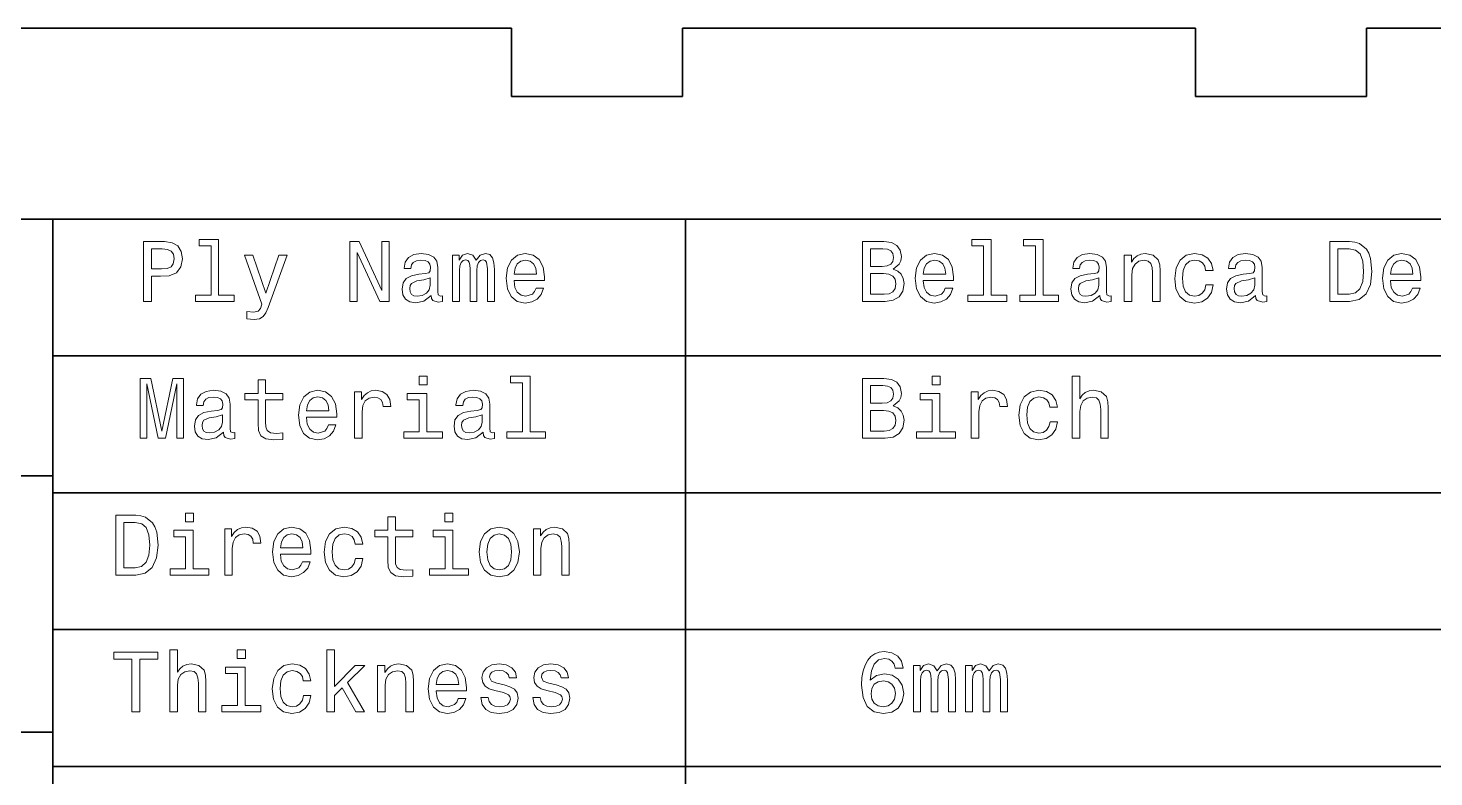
# Model space of a CAD drawing. Extents: x 0 to 1400, y 0 to 600.
# Drawn here: x 1233.6 to 1315.8, y 47.4 to 91.2 of the extents above; entities that cross this region are included whole.
import ezdxf

# ---------------------------------------------------------------- set-up
doc = ezdxf.new("R2010")
doc.units = 0

msp = doc.modelspace()

# ---------------------------------------------------------------- linework, layer by layer
at = {"color": 7, "lineweight": 35}
for p, q in [((1231.822754, 91.171394), (1261.822754, 91.171394)), ((1261.822754, 91.171394), (1261.822754, 87.171394)), ((1271.822754, 87.171394), (1271.822754, 91.171394)), ((1271.822754, 91.171394), (1301.822754, 91.171394)), ((1301.822754, 91.171394), (1301.822754, 87.171394)), ((1311.822754, 87.171394), (1311.822754, 91.171394)), ((1311.822754, 91.171394), (1329.822754, 91.171394)), ((1261.822754, 87.171394), (1271.822754, 87.171394)), ((1301.822754, 87.171394), (1311.822754, 87.171394)), ((1190, 80), (1380, 80)), ((1235, 24), (1235, 80)), ((1272, 24), (1272, 80)), ((1235, 72), (1355, 72)), ((1190, 65), (1235, 65)), ((1235, 64), (1355, 64)), ((1235, 56), (1355, 56)), ((1190, 50), (1235, 50)), ((1235, 48), (1355, 48))]:
    msp.add_line(p, q, dxfattribs=at)
at = {"color": 7, "lineweight": 13}
for points in [[(1240.309814, 75.190201), (1240.773804, 75.190201), (1240.773804, 76.66787), (1241.288208, 76.66787), (1241.807739, 76.693085), (1242.221191, 76.869598), (1242.488525, 77.212532), (1242.579346, 77.681557), (1242.508667, 78.115273), (1242.307007, 78.432999), (1241.974121, 78.624641), (1241.520264, 78.690201), (1240.309814, 78.690201)], [(1241.394165, 78.261528), (1241.696777, 78.23127), (1241.918579, 78.135445), (1242.049805, 77.958931), (1242.095093, 77.681557), (1242.044678, 77.389046), (1241.908569, 77.212532), (1241.676514, 77.121758), (1241.358887, 77.096542), (1240.773804, 77.096542), (1240.773804, 78.261528)], [(1244.248657, 78.438042), (1244.248657, 75.5634), (1243.335815, 75.5634), (1243.335815, 75.190201), (1245.60022, 75.190201), (1245.60022, 75.5634), (1244.692383, 75.5634), (1244.692383, 78.811241), (1243.552612, 78.811241), (1243.552612, 78.438042)], [(1252.368164, 75.190201), (1252.786743, 75.190201), (1252.786743, 78.059799), (1254.128296, 75.190201), (1254.667969, 75.190201), (1254.667969, 78.690201), (1254.244263, 78.690201), (1254.244263, 75.820602), (1252.917969, 78.690201), (1252.368164, 78.690201)], [(1284.148438, 77.081413), (1284.501465, 77.373917), (1284.592163, 77.570602), (1284.622437, 77.812683), (1284.556885, 78.190918), (1284.360229, 78.463257), (1284.04248, 78.629684), (1283.598755, 78.690201), (1282.353027, 78.690201), (1282.353027, 75.190201), (1283.669312, 75.190201), (1284.138306, 75.260803), (1284.486328, 75.467575), (1284.703125, 75.795387), (1284.778809, 76.239189), (1284.733398, 76.536743), (1284.612427, 76.783859), (1284.415649, 76.965416)], [(1283.50293, 77.237755), (1282.817017, 77.237755), (1282.817017, 78.271614), (1283.543213, 78.271614), (1283.815552, 78.241356), (1284.007202, 78.150574), (1284.123169, 77.994232), (1284.163574, 77.762245), (1284.118164, 77.530258), (1283.99707, 77.368874), (1283.790405, 77.268013)], [(1289.428711, 78.438042), (1289.428711, 75.5634), (1288.515869, 75.5634), (1288.515869, 75.190201), (1290.780273, 75.190201), (1290.780273, 75.5634), (1289.872437, 75.5634), (1289.872437, 78.811241), (1288.732666, 78.811241), (1288.732666, 78.438042)], [(1292.464722, 78.438042), (1292.464722, 75.5634), (1291.55188, 75.5634), (1291.55188, 75.190201), (1293.816284, 75.190201), (1293.816284, 75.5634), (1292.908447, 75.5634), (1292.908447, 78.811241), (1291.768677, 78.811241), (1291.768677, 78.438042)], [(1310.837158, 78.690201), (1309.672241, 78.690201), (1309.672241, 75.190201), (1310.837158, 75.190201), (1311.386841, 75.301155), (1311.79541, 75.639046), (1312.047607, 76.188759), (1312.138306, 76.940201), (1312.057617, 77.706772), (1311.956787, 78.009369), (1311.815552, 78.251442), (1311.407104, 78.579247), (1311.139771, 78.659943)], [(1310.80188, 78.271614), (1311.185181, 78.195961), (1311.447388, 77.963974), (1311.60376, 77.55043), (1311.654175, 76.940201), (1311.598755, 76.350143), (1311.442383, 75.9366), (1311.175049, 75.689484), (1310.80188, 75.608788), (1310.141235, 75.608788), (1310.141235, 78.271614)], [(1248.222656, 77.898415), (1247.446045, 75.669304), (1246.684448, 77.898415), (1246.200317, 77.898415), (1247.229126, 75.038902), (1247.138428, 74.786743), (1246.997192, 74.615273), (1246.760132, 74.559799), (1246.351685, 74.610229), (1246.351685, 74.181557), (1246.780273, 74.141212), (1247.087891, 74.181557), (1247.30481, 74.307632), (1247.461182, 74.524498), (1247.59729, 74.842216), (1248.696777, 77.898415)], [(1257.118896, 75.543228), (1257.118896, 75.528099), (1257.144165, 75.356628), (1257.219849, 75.235588), (1257.537476, 75.139771), (1257.784668, 75.180115), (1257.784668, 75.523056), (1257.678711, 75.507927), (1257.537476, 75.573486), (1257.512329, 75.775215), (1257.512329, 77.177231), (1257.451782, 77.535301), (1257.275269, 77.78746), (1256.967651, 77.938759), (1256.533936, 77.994232), (1256.110229, 77.933716), (1255.797607, 77.762245), (1255.600952, 77.494957), (1255.5354, 77.14193), (1255.5354, 77.111671), (1255.933716, 77.111671), (1255.969116, 77.323486), (1256.080078, 77.474785), (1256.261597, 77.565559), (1256.518799, 77.600861), (1256.765869, 77.575645), (1256.942383, 77.5), (1257.04834, 77.368874), (1257.083618, 77.187317), (1257.063477, 76.975502), (1256.982788, 76.869598), (1256.781006, 76.81916), (1256.402832, 76.778816), (1255.969116, 76.688042), (1255.661377, 76.526657), (1255.479858, 76.274498), (1255.424438, 75.901299), (1255.474854, 75.568443), (1255.631226, 75.321327), (1255.883301, 75.164986), (1256.231323, 75.109512), (1256.700317, 75.215416)], [(1258.369629, 75.190201), (1258.778198, 75.190201), (1258.778198, 77.000717), (1258.803345, 77.273056), (1258.879028, 77.469742), (1258.994995, 77.585732), (1259.146362, 77.631126), (1259.267334, 77.590775), (1259.348022, 77.489914), (1259.388428, 77.318443), (1259.403564, 77.091499), (1259.403564, 75.190201), (1259.786743, 75.190201), (1259.786743, 77.000717), (1259.812012, 77.268013), (1259.887695, 77.464699), (1260.008667, 77.585732), (1260.160034, 77.631126), (1260.281006, 77.590775), (1260.361694, 77.489914), (1260.412109, 77.091499), (1260.412109, 75.190201), (1260.820679, 75.190201), (1260.820679, 77.061241), (1260.79541, 77.44957), (1260.714722, 77.747116), (1260.553345, 77.928673), (1260.291138, 77.994232), (1259.983521, 77.893372), (1259.74646, 77.600861), (1259.559814, 77.888329), (1259.247192, 77.994232), (1258.959717, 77.893372), (1258.763062, 77.610947), (1258.763062, 77.898415), (1258.369629, 77.898415)], [(1261.970459, 76.415703), (1263.745728, 76.415703), (1263.750732, 76.622475), (1263.670044, 77.202446), (1263.44812, 77.636169), (1263.095093, 77.898415), (1262.626099, 77.994232), (1262.167236, 77.893372), (1261.814209, 77.610947), (1261.58728, 77.152016), (1261.506592, 76.546829), (1261.582153, 75.926514), (1261.809082, 75.472618), (1262.157104, 75.190201), (1262.610962, 75.094383), (1263.004395, 75.159943), (1263.327148, 75.331413), (1263.564209, 75.603745), (1263.700317, 75.966858), (1263.261597, 75.966858), (1263.170776, 75.765129), (1263.039673, 75.613831), (1262.666504, 75.492798), (1262.379028, 75.548271), (1262.162109, 75.724785), (1262.020996, 76.012245), (1261.970459, 76.400574)], [(1261.970459, 76.788902), (1262.026001, 77.136887), (1262.162109, 77.394089), (1262.368896, 77.55043), (1262.641235, 77.605904), (1262.908569, 77.55043), (1263.115356, 77.394089), (1263.241455, 77.136887), (1263.286743, 76.788902)], [(1285.898438, 76.415703), (1287.673584, 76.415703), (1287.678711, 76.622475), (1287.598022, 77.202446), (1287.376099, 77.636169), (1287.023071, 77.898415), (1286.554077, 77.994232), (1286.095093, 77.893372), (1285.742065, 77.610947), (1285.515137, 77.152016), (1285.434448, 76.546829), (1285.510132, 75.926514), (1285.737061, 75.472618), (1286.084961, 75.190201), (1286.53894, 75.094383), (1286.932251, 75.159943), (1287.255005, 75.331413), (1287.492065, 75.603745), (1287.628296, 75.966858), (1287.189453, 75.966858), (1287.098755, 75.765129), (1286.967529, 75.613831), (1286.59436, 75.492798), (1286.306885, 75.548271), (1286.090088, 75.724785), (1285.948853, 76.012245), (1285.898438, 76.400574)], [(1285.898438, 76.788902), (1285.953857, 77.136887), (1286.090088, 77.394089), (1286.296875, 77.55043), (1286.569214, 77.605904), (1286.836426, 77.55043), (1287.043213, 77.394089), (1287.169312, 77.136887), (1287.214722, 76.788902)], [(1296.226929, 75.543228), (1296.226929, 75.528099), (1296.252197, 75.356628), (1296.327759, 75.235588), (1296.645508, 75.139771), (1296.8927, 75.180115), (1296.8927, 75.523056), (1296.786743, 75.507927), (1296.645508, 75.573486), (1296.620361, 75.775215), (1296.620361, 77.177231), (1296.559814, 77.535301), (1296.383301, 77.78746), (1296.075684, 77.938759), (1295.641968, 77.994232), (1295.218262, 77.933716), (1294.90564, 77.762245), (1294.708984, 77.494957), (1294.643433, 77.14193), (1294.643433, 77.111671), (1295.041748, 77.111671), (1295.077148, 77.323486), (1295.187988, 77.474785), (1295.369629, 77.565559), (1295.626831, 77.600861), (1295.873901, 77.575645), (1296.050415, 77.5), (1296.156372, 77.368874), (1296.19165, 77.187317), (1296.171509, 76.975502), (1296.09082, 76.869598), (1295.889038, 76.81916), (1295.510864, 76.778816), (1295.077148, 76.688042), (1294.769409, 76.526657), (1294.587891, 76.274498), (1294.532471, 75.901299), (1294.582886, 75.568443), (1294.739136, 75.321327), (1294.991333, 75.164986), (1295.339355, 75.109512), (1295.80835, 75.215416)], [(1297.654175, 75.190201), (1298.098022, 75.190201), (1298.098022, 76.753601), (1298.143311, 77.111671), (1298.289673, 77.373917), (1298.516602, 77.535301), (1298.819214, 77.595818), (1299.061279, 77.545387), (1299.212524, 77.409218), (1299.288208, 77.182274), (1299.313354, 76.879684), (1299.313354, 75.190201), (1299.757202, 75.190201), (1299.757202, 76.970459), (1299.737061, 77.328529), (1299.64624, 77.626083), (1299.348755, 77.898415), (1298.884766, 77.994232), (1298.627563, 77.958931), (1298.410645, 77.863113), (1298.224121, 77.701729), (1298.077759, 77.484871), (1298.077759, 77.898415), (1297.654175, 77.898415)], [(1302.415039, 77.000717), (1302.85376, 77.000717), (1302.762939, 77.404175), (1302.546143, 77.721901), (1302.208252, 77.918587), (1301.769409, 77.994232), (1301.285278, 77.893372), (1300.917114, 77.610947), (1300.685181, 77.152016), (1300.604492, 76.536743), (1300.680176, 75.926514), (1300.907104, 75.472618), (1301.265137, 75.190201), (1301.754272, 75.094383), (1302.187988, 75.170029), (1302.525879, 75.381844), (1302.757935, 75.714699), (1302.858765, 76.158501), (1302.435181, 76.158501), (1302.359497, 75.876083), (1302.218262, 75.664261), (1302.016602, 75.533142), (1301.769409, 75.492798), (1301.461792, 75.558357), (1301.239868, 75.760086), (1301.10376, 76.087898), (1301.05835, 76.551872), (1301.10376, 77.00576), (1301.244995, 77.333572), (1301.471924, 77.535301), (1301.769409, 77.605904), (1302.031738, 77.560516), (1302.228394, 77.444527), (1302.359497, 77.252884)], [(1305.334961, 75.543228), (1305.334961, 75.528099), (1305.360229, 75.356628), (1305.435913, 75.235588), (1305.753662, 75.139771), (1306.000732, 75.180115), (1306.000732, 75.523056), (1305.894775, 75.507927), (1305.753662, 75.573486), (1305.728394, 75.775215), (1305.728394, 77.177231), (1305.667847, 77.535301), (1305.491333, 77.78746), (1305.183716, 77.938759), (1304.75, 77.994232), (1304.326416, 77.933716), (1304.013672, 77.762245), (1303.817017, 77.494957), (1303.751465, 77.14193), (1303.751465, 77.111671), (1304.149902, 77.111671), (1304.185181, 77.323486), (1304.296143, 77.474785), (1304.477661, 77.565559), (1304.734863, 77.600861), (1304.981934, 77.575645), (1305.158447, 77.5), (1305.264404, 77.368874), (1305.299683, 77.187317), (1305.279541, 76.975502), (1305.198853, 76.869598), (1304.99707, 76.81916), (1304.618896, 76.778816), (1304.185181, 76.688042), (1303.877563, 76.526657), (1303.695923, 76.274498), (1303.640503, 75.901299), (1303.690918, 75.568443), (1303.84729, 75.321327), (1304.099365, 75.164986), (1304.447388, 75.109512), (1304.916382, 75.215416)], [(1313.222656, 76.415703), (1314.997803, 76.415703), (1315.00293, 76.622475), (1314.922241, 77.202446), (1314.700317, 77.636169), (1314.34729, 77.898415), (1313.878296, 77.994232), (1313.419312, 77.893372), (1313.066284, 77.610947), (1312.839355, 77.152016), (1312.758667, 76.546829), (1312.834351, 75.926514), (1313.061279, 75.472618), (1313.40918, 75.190201), (1313.863159, 75.094383), (1314.25647, 75.159943), (1314.579224, 75.331413), (1314.816284, 75.603745), (1314.952393, 75.966858), (1314.513672, 75.966858), (1314.422852, 75.765129), (1314.291748, 75.613831), (1313.918579, 75.492798), (1313.631104, 75.548271), (1313.414307, 75.724785), (1313.273071, 76.012245), (1313.222656, 76.400574)], [(1313.222656, 76.788902), (1313.278076, 77.136887), (1313.414307, 77.394089), (1313.621094, 77.55043), (1313.893311, 77.605904), (1314.160645, 77.55043), (1314.367432, 77.394089), (1314.49353, 77.136887), (1314.53894, 76.788902)], [(1257.068481, 76.138329), (1257.007935, 75.876083), (1256.846558, 75.674347), (1256.604492, 75.543228), (1256.307007, 75.497841), (1256.115356, 75.523056), (1255.979126, 75.603745), (1255.893433, 75.744957), (1255.868164, 75.941643), (1255.888428, 76.118156), (1255.969116, 76.244232), (1256.29187, 76.385445), (1256.700317, 76.445961), (1257.068481, 76.567001)], [(1283.613892, 75.608788), (1282.817017, 75.608788), (1282.817017, 76.814117), (1283.568481, 76.814117), (1283.886108, 76.778816), (1284.113159, 76.672913), (1284.249268, 76.491356), (1284.294678, 76.229103), (1284.249268, 75.951729), (1284.123169, 75.760086), (1283.911377, 75.644089)], [(1296.176514, 76.138329), (1296.115967, 75.876083), (1295.95459, 75.674347), (1295.712524, 75.543228), (1295.415039, 75.497841), (1295.223389, 75.523056), (1295.087158, 75.603745), (1295.001465, 75.744957), (1294.976196, 75.941643), (1294.996338, 76.118156), (1295.077148, 76.244232), (1295.399902, 76.385445), (1295.80835, 76.445961), (1296.176514, 76.567001)], [(1305.284546, 76.138329), (1305.224121, 75.876083), (1305.062622, 75.674347), (1304.820557, 75.543228), (1304.523071, 75.497841), (1304.331421, 75.523056), (1304.19519, 75.603745), (1304.109497, 75.744957), (1304.084351, 75.941643), (1304.104492, 76.118156), (1304.185181, 76.244232), (1304.507935, 76.385445), (1304.916382, 76.445961), (1305.284546, 76.567001)], [(1256.881836, 70.811241), (1256.412842, 70.811241), (1256.412842, 70.306915), (1256.881836, 70.306915)], [(1262.464722, 70.438042), (1262.464722, 67.5634), (1261.55188, 67.5634), (1261.55188, 67.190201), (1263.816284, 67.190201), (1263.816284, 67.5634), (1262.908569, 67.5634), (1262.908569, 70.811241), (1261.768799, 70.811241), (1261.768799, 70.438042)], [(1286.881836, 70.811241), (1286.412842, 70.811241), (1286.412842, 70.306915), (1286.881836, 70.306915)], [(1294.618164, 67.190201), (1295.062012, 67.190201), (1295.062012, 68.753601), (1295.1073, 69.111671), (1295.253662, 69.373917), (1295.480591, 69.535301), (1295.783203, 69.595818), (1296.025269, 69.545387), (1296.176514, 69.409218), (1296.252197, 69.182274), (1296.277344, 68.879684), (1296.277344, 67.190201), (1296.721191, 67.190201), (1296.721191, 68.970459), (1296.70105, 69.328529), (1296.610229, 69.626083), (1296.312622, 69.898415), (1295.848755, 69.994232), (1295.596558, 69.958931), (1295.379639, 69.863113), (1295.19812, 69.711815), (1295.062012, 69.505043), (1295.062012, 70.811241), (1294.618164, 70.811241)], [(1240.113159, 67.190201), (1240.501465, 67.190201), (1240.501465, 70.367432), (1241.157104, 67.190201), (1241.59082, 67.190201), (1242.241455, 70.367432), (1242.241455, 67.190201), (1242.634766, 67.190201), (1242.634766, 70.690201), (1242.019531, 70.690201), (1241.374023, 67.603745), (1240.733521, 70.690201), (1240.113159, 70.690201)], [(1244.974854, 67.543228), (1244.974854, 67.528099), (1245, 67.356628), (1245.075684, 67.235588), (1245.393433, 67.139771), (1245.640503, 67.180115), (1245.640503, 67.523056), (1245.534668, 67.507927), (1245.393433, 67.573486), (1245.368164, 67.775215), (1245.368164, 69.177231), (1245.307739, 69.535301), (1245.131226, 69.78746), (1244.823486, 69.938759), (1244.389771, 69.994232), (1243.966187, 69.933716), (1243.653564, 69.762245), (1243.456787, 69.494957), (1243.391235, 69.14193), (1243.391235, 69.111671), (1243.789673, 69.111671), (1243.824951, 69.323486), (1243.935913, 69.474785), (1244.117432, 69.565559), (1244.374634, 69.600861), (1244.621826, 69.575645), (1244.79834, 69.5), (1244.904175, 69.368874), (1244.939575, 69.187317), (1244.919312, 68.975502), (1244.838623, 68.869598), (1244.636963, 68.81916), (1244.258667, 68.778816), (1243.824951, 68.688042), (1243.517334, 68.526657), (1243.335815, 68.274498), (1243.280273, 67.901299), (1243.330688, 67.568443), (1243.487061, 67.321327), (1243.739258, 67.164986), (1244.08728, 67.109512), (1244.556274, 67.215416)], [(1246.997192, 69.429398), (1246.997192, 68.072769), (1247.027466, 67.634003), (1247.168579, 67.331413), (1247.45105, 67.1549), (1247.930176, 67.094383), (1248.454712, 67.119598), (1248.454712, 67.502884), (1248.071411, 67.472618), (1247.723389, 67.51297), (1247.536743, 67.639046), (1247.456055, 67.850861), (1247.440918, 68.148415), (1247.440918, 69.429398), (1248.454712, 69.429398), (1248.454712, 69.807632), (1247.440918, 69.807632), (1247.440918, 70.599426), (1246.997192, 70.599426), (1246.997192, 69.807632), (1246.230591, 69.807632), (1246.230591, 69.429398)], [(1249.826416, 68.415703), (1251.601685, 68.415703), (1251.606689, 68.622475), (1251.526001, 69.202446), (1251.304077, 69.636169), (1250.95105, 69.898415), (1250.482056, 69.994232), (1250.023071, 69.893372), (1249.670044, 69.610947), (1249.443115, 69.152016), (1249.362427, 68.546829), (1249.43811, 67.926514), (1249.665039, 67.472618), (1250.013062, 67.190201), (1250.466919, 67.094383), (1250.860229, 67.159943), (1251.183105, 67.331413), (1251.420044, 67.603745), (1251.556274, 67.966858), (1251.117432, 67.966858), (1251.026733, 67.765129), (1250.89563, 67.613831), (1250.522339, 67.492798), (1250.234863, 67.548271), (1250.018066, 67.724785), (1249.876831, 68.012245), (1249.826416, 68.400574)], [(1252.640503, 67.190201), (1253.084351, 67.190201), (1253.084351, 68.738472), (1253.129761, 69.111671), (1253.265869, 69.37896), (1253.487793, 69.540344), (1253.7854, 69.595818), (1254.007202, 69.560516), (1254.173706, 69.459656), (1254.274536, 69.288185), (1254.309814, 69.056198), (1254.758667, 69.056198), (1254.69812, 69.464699), (1254.531738, 69.757202), (1254.254395, 69.933716), (1253.876099, 69.994232), (1253.618896, 69.953888), (1253.396973, 69.853027), (1253.200317, 69.681557), (1253.043945, 69.44957), (1253.043945, 69.898415), (1252.640503, 69.898415)], [(1260.154907, 67.543228), (1260.154907, 67.528099), (1260.180176, 67.356628), (1260.255859, 67.235588), (1260.573486, 67.139771), (1260.820679, 67.180115), (1260.820679, 67.523056), (1260.714722, 67.507927), (1260.573486, 67.573486), (1260.54834, 67.775215), (1260.54834, 69.177231), (1260.487793, 69.535301), (1260.311279, 69.78746), (1260.003662, 69.938759), (1259.569946, 69.994232), (1259.146362, 69.933716), (1258.833618, 69.762245), (1258.636963, 69.494957), (1258.571411, 69.14193), (1258.571411, 69.111671), (1258.969849, 69.111671), (1259.005127, 69.323486), (1259.116089, 69.474785), (1259.297607, 69.565559), (1259.55481, 69.600861), (1259.80188, 69.575645), (1259.978394, 69.5), (1260.084351, 69.368874), (1260.119629, 69.187317), (1260.099487, 68.975502), (1260.018799, 68.869598), (1259.817017, 68.81916), (1259.438843, 68.778816), (1259.005127, 68.688042), (1258.69751, 68.526657), (1258.515869, 68.274498), (1258.460449, 67.901299), (1258.510864, 67.568443), (1258.667236, 67.321327), (1258.919312, 67.164986), (1259.267334, 67.109512), (1259.736328, 67.215416)], [(1284.148438, 69.081413), (1284.501465, 69.373917), (1284.592163, 69.570602), (1284.622437, 69.812683), (1284.556885, 70.190918), (1284.360229, 70.463257), (1284.04248, 70.629684), (1283.598755, 70.690201), (1282.353027, 70.690201), (1282.353027, 67.190201), (1283.669312, 67.190201), (1284.138306, 67.260803), (1284.486328, 67.467575), (1284.703125, 67.795387), (1284.778809, 68.239189), (1284.733398, 68.536743), (1284.612427, 68.783859), (1284.415649, 68.965416)], [(1283.50293, 69.237755), (1282.817017, 69.237755), (1282.817017, 70.271614), (1283.543213, 70.271614), (1283.815552, 70.241356), (1284.007202, 70.150574), (1284.123169, 69.994232), (1284.163574, 69.762245), (1284.118164, 69.530258), (1283.99707, 69.368874), (1283.790405, 69.268013)], [(1288.712524, 67.190201), (1289.156372, 67.190201), (1289.156372, 68.738472), (1289.201782, 69.111671), (1289.337891, 69.37896), (1289.559814, 69.540344), (1289.8573, 69.595818), (1290.079224, 69.560516), (1290.245728, 69.459656), (1290.346558, 69.288185), (1290.381836, 69.056198), (1290.830688, 69.056198), (1290.770142, 69.464699), (1290.60376, 69.757202), (1290.326416, 69.933716), (1289.94812, 69.994232), (1289.690918, 69.953888), (1289.468994, 69.853027), (1289.272339, 69.681557), (1289.115967, 69.44957), (1289.115967, 69.898415), (1288.712524, 69.898415)], [(1293.306885, 69.000717), (1293.745728, 69.000717), (1293.654907, 69.404175), (1293.437988, 69.721901), (1293.100098, 69.918587), (1292.661377, 69.994232), (1292.177246, 69.893372), (1291.809082, 69.610947), (1291.577148, 69.152016), (1291.496338, 68.536743), (1291.572021, 67.926514), (1291.79895, 67.472618), (1292.157104, 67.190201), (1292.64624, 67.094383), (1293.079956, 67.170029), (1293.417847, 67.381844), (1293.649902, 67.714699), (1293.750732, 68.158501), (1293.327148, 68.158501), (1293.251465, 67.876083), (1293.110229, 67.664261), (1292.908447, 67.533142), (1292.661377, 67.492798), (1292.35376, 67.558357), (1292.131836, 67.760086), (1291.995728, 68.087898), (1291.950317, 68.551872), (1291.995728, 69.00576), (1292.136841, 69.333572), (1292.363892, 69.535301), (1292.661377, 69.605904), (1292.923584, 69.560516), (1293.120361, 69.444527), (1293.251465, 69.252884)], [(1249.826416, 68.788902), (1249.881836, 69.136887), (1250.018066, 69.394089), (1250.224854, 69.55043), (1250.497192, 69.605904), (1250.764404, 69.55043), (1250.971191, 69.394089), (1251.09729, 69.136887), (1251.1427, 68.788902)], [(1256.866821, 67.5634), (1256.866821, 69.807632), (1255.727051, 69.807632), (1255.727051, 69.429398), (1256.422974, 69.429398), (1256.422974, 67.5634), (1255.515137, 67.5634), (1255.515137, 67.190201), (1257.784668, 67.190201), (1257.784668, 67.5634)], [(1286.866699, 67.5634), (1286.866699, 69.807632), (1285.726929, 69.807632), (1285.726929, 69.429398), (1286.422852, 69.429398), (1286.422852, 67.5634), (1285.515137, 67.5634), (1285.515137, 67.190201), (1287.784546, 67.190201), (1287.784546, 67.5634)], [(1244.924438, 68.138329), (1244.863892, 67.876083), (1244.702515, 67.674347), (1244.460449, 67.543228), (1244.162842, 67.497841), (1243.971191, 67.523056), (1243.835083, 67.603745), (1243.74939, 67.744957), (1243.724121, 67.941643), (1243.744263, 68.118156), (1243.824951, 68.244232), (1244.147705, 68.385445), (1244.556274, 68.445961), (1244.924438, 68.567001)], [(1260.104492, 68.138329), (1260.043945, 67.876083), (1259.882568, 67.674347), (1259.640503, 67.543228), (1259.343018, 67.497841), (1259.151367, 67.523056), (1259.015137, 67.603745), (1258.929443, 67.744957), (1258.904175, 67.941643), (1258.924438, 68.118156), (1259.005127, 68.244232), (1259.327881, 68.385445), (1259.736328, 68.445961), (1260.104492, 68.567001)], [(1283.613892, 67.608788), (1282.817017, 67.608788), (1282.817017, 68.814117), (1283.568481, 68.814117), (1283.886108, 68.778816), (1284.113159, 68.672913), (1284.249268, 68.491356), (1284.294678, 68.229103), (1284.249268, 67.951729), (1284.123169, 67.760086), (1283.911377, 67.644089)], [(1239.85083, 62.690201), (1238.685913, 62.690201), (1238.685913, 59.190201), (1239.85083, 59.190201), (1240.400513, 59.301151), (1240.809082, 59.63905), (1241.061279, 60.188759), (1241.151978, 60.940201), (1241.071289, 61.706772), (1240.970459, 62.009365), (1240.829224, 62.251442), (1240.420776, 62.57925), (1240.153442, 62.659943)], [(1243.219727, 62.811237), (1242.750732, 62.811237), (1242.750732, 62.306915), (1243.219727, 62.306915)], [(1254.587158, 61.429394), (1254.587158, 60.072765), (1254.617432, 59.634007), (1254.758667, 59.331409), (1255.041016, 59.1549), (1255.520142, 59.094379), (1256.044678, 59.119595), (1256.044678, 59.50288), (1255.661377, 59.472622), (1255.313354, 59.512966), (1255.126831, 59.63905), (1255.046143, 59.850864), (1255.031006, 60.148415), (1255.031006, 61.429394), (1256.044678, 61.429394), (1256.044678, 61.807636), (1255.031006, 61.807636), (1255.031006, 62.599422), (1254.587158, 62.599422), (1254.587158, 61.807636), (1253.820557, 61.807636), (1253.820557, 61.429394)], [(1258.399902, 62.811237), (1257.930786, 62.811237), (1257.930786, 62.306915), (1258.399902, 62.306915)], [(1239.815552, 62.271614), (1240.198853, 62.195965), (1240.46106, 61.963978), (1240.617432, 61.55043), (1240.667847, 60.940201), (1240.612427, 60.350143), (1240.456055, 59.9366), (1240.188721, 59.68948), (1239.815552, 59.608788), (1239.154907, 59.608788), (1239.154907, 62.271614)], [(1243.20459, 59.5634), (1243.20459, 61.807636), (1242.064819, 61.807636), (1242.064819, 61.429394), (1242.760742, 61.429394), (1242.760742, 59.5634), (1241.853027, 59.5634), (1241.853027, 59.190201), (1244.122437, 59.190201), (1244.122437, 59.5634)], [(1245.050415, 59.190201), (1245.494263, 59.190201), (1245.494263, 60.738472), (1245.539673, 61.111671), (1245.675781, 61.37896), (1245.897705, 61.540344), (1246.19519, 61.595821), (1246.417114, 61.560516), (1246.583618, 61.459652), (1246.684448, 61.288185), (1246.719727, 61.056194), (1247.168579, 61.056194), (1247.108032, 61.464695), (1246.94165, 61.757202), (1246.664307, 61.933716), (1246.286011, 61.994236), (1246.028809, 61.953888), (1245.806885, 61.853024), (1245.610229, 61.681557), (1245.453857, 61.449566), (1245.453857, 61.898415), (1245.050415, 61.898415)], [(1248.30835, 60.415707), (1250.083618, 60.415707), (1250.088623, 60.622478), (1250.007935, 61.20245), (1249.786011, 61.636166), (1249.432983, 61.898415), (1248.963989, 61.994236), (1248.505005, 61.893372), (1248.151978, 61.61095), (1247.925049, 61.152016), (1247.84436, 60.546829), (1247.920044, 59.926514), (1248.146973, 59.472622), (1248.494995, 59.190201), (1248.948853, 59.094379), (1249.342163, 59.159943), (1249.665039, 59.331409), (1249.901978, 59.603745), (1250.038208, 59.966858), (1249.599365, 59.966858), (1249.508667, 59.765129), (1249.377563, 59.613831), (1249.004272, 59.492794), (1248.716797, 59.548271), (1248.5, 59.724785), (1248.358765, 60.012245), (1248.30835, 60.400574)], [(1252.680786, 61.000721), (1253.119629, 61.000721), (1253.028809, 61.404179), (1252.812012, 61.721901), (1252.473999, 61.918587), (1252.035278, 61.994236), (1251.551147, 61.893372), (1251.182983, 61.61095), (1250.95105, 61.152016), (1250.870361, 60.536743), (1250.945923, 59.926514), (1251.172852, 59.472622), (1251.531006, 59.190201), (1252.020142, 59.094379), (1252.453857, 59.170029), (1252.791748, 59.381844), (1253.023804, 59.714695), (1253.124634, 60.158501), (1252.70105, 60.158501), (1252.625366, 59.87608), (1252.484131, 59.664265), (1252.282471, 59.533142), (1252.035278, 59.492794), (1251.727661, 59.558357), (1251.505737, 59.760086), (1251.369629, 60.087894), (1251.324219, 60.551872), (1251.369629, 61.005764), (1251.510742, 61.333572), (1251.737793, 61.535301), (1252.035278, 61.605907), (1252.297485, 61.560516), (1252.494263, 61.444523), (1252.625366, 61.25288)], [(1258.384766, 59.5634), (1258.384766, 61.807636), (1257.244995, 61.807636), (1257.244995, 61.429394), (1257.940918, 61.429394), (1257.940918, 59.5634), (1257.033081, 59.5634), (1257.033081, 59.190201), (1259.302612, 59.190201), (1259.302612, 59.5634)], [(1259.932983, 60.541786), (1260.013672, 59.926514), (1260.245728, 59.472622), (1260.61377, 59.190201), (1261.108032, 59.094379), (1261.59729, 59.190201), (1261.965454, 59.467579), (1262.197388, 59.921471), (1262.283081, 60.541786), (1262.197388, 61.157059), (1261.965454, 61.615993), (1261.59729, 61.893372), (1261.108032, 61.994236), (1260.61377, 61.893372), (1260.245728, 61.61095), (1260.013672, 61.157059)], [(1263.100098, 59.190201), (1263.543945, 59.190201), (1263.543945, 60.753601), (1263.589355, 61.111671), (1263.735596, 61.373917), (1263.962524, 61.535301), (1264.265137, 61.595821), (1264.507202, 61.545387), (1264.658447, 61.409222), (1264.734131, 61.182274), (1264.759399, 60.879681), (1264.759399, 59.190201), (1265.203125, 59.190201), (1265.203125, 60.970459), (1265.182983, 61.328529), (1265.092163, 61.62608), (1264.794678, 61.898415), (1264.330688, 61.994236), (1264.073486, 61.958931), (1263.856567, 61.863113), (1263.670044, 61.701729), (1263.523804, 61.484871), (1263.523804, 61.898415), (1263.100098, 61.898415)], [(1248.30835, 60.788902), (1248.36377, 61.136887), (1248.5, 61.394093), (1248.706787, 61.55043), (1248.979126, 61.605907), (1249.246338, 61.55043), (1249.453125, 61.394093), (1249.579224, 61.136887), (1249.624634, 60.788902)], [(1260.386841, 60.546829), (1260.432251, 61.000721), (1260.573486, 61.328529), (1260.800415, 61.530258), (1261.108032, 61.600864), (1261.410645, 61.530258), (1261.637573, 61.333572), (1261.778809, 61.000721), (1261.829224, 60.546829), (1261.778809, 60.087894), (1261.637573, 59.755043), (1261.410645, 59.553314), (1261.108032, 59.487751), (1260.800415, 59.553314), (1260.573486, 59.755043), (1260.432251, 60.087894)], [(1239.623901, 51.190201), (1240.087891, 51.190201), (1240.087891, 54.266571), (1241.146973, 54.266571), (1241.146973, 54.690201), (1238.559814, 54.690201), (1238.559814, 54.266571), (1239.623901, 54.266571)], [(1241.848022, 51.190201), (1242.291748, 51.190201), (1242.291748, 52.753601), (1242.337158, 53.111671), (1242.483398, 53.373917), (1242.710327, 53.535301), (1243.012939, 53.595821), (1243.255005, 53.545387), (1243.406372, 53.409222), (1243.481934, 53.182274), (1243.507202, 52.879681), (1243.507202, 51.190201), (1243.95105, 51.190201), (1243.95105, 52.970459), (1243.930786, 53.328529), (1243.840088, 53.62608), (1243.54248, 53.898415), (1243.078491, 53.994236), (1242.826416, 53.958931), (1242.609497, 53.863113), (1242.427979, 53.711815), (1242.291748, 53.505043), (1242.291748, 54.811237), (1241.848022, 54.811237)], [(1246.255737, 54.811237), (1245.786743, 54.811237), (1245.786743, 54.306915), (1246.255737, 54.306915)], [(1251.016602, 51.190201), (1251.460327, 51.190201), (1251.460327, 52.143372), (1251.924316, 52.592216), (1252.721191, 51.190201), (1253.220459, 51.190201), (1252.226929, 52.899857), (1253.245728, 53.898415), (1252.685913, 53.898415), (1251.460327, 52.677952), (1251.460327, 54.811237), (1251.016602, 54.811237)], [(1284.728394, 53.747116), (1284.632568, 54.155617), (1284.410645, 54.458214), (1284.067749, 54.649857), (1283.623901, 54.715416), (1283.326416, 54.680115), (1283.069214, 54.584293), (1282.842163, 54.427952), (1282.650635, 54.206051), (1282.499268, 53.928673), (1282.388306, 53.590778), (1282.317749, 53.192364), (1282.297607, 52.743515), (1282.378296, 52.027378), (1282.625366, 51.507923), (1283.023804, 51.195244), (1283.568481, 51.089336), (1284.057617, 51.180115), (1284.430786, 51.417145), (1284.672852, 51.790344), (1284.758667, 52.264408), (1284.672852, 52.743515), (1284.440918, 53.111671), (1284.082886, 53.343658), (1283.639038, 53.424351), (1283.159912, 53.323486), (1282.80188, 53.036022), (1282.877563, 53.590778), (1283.03894, 53.989193), (1283.286011, 54.226223), (1283.628906, 54.306915), (1283.881104, 54.266571), (1284.072754, 54.160664), (1284.198853, 53.98415), (1284.264404, 53.747116)], [(1246.240601, 51.5634), (1246.240601, 53.807636), (1245.10083, 53.807636), (1245.10083, 53.429394), (1245.796875, 53.429394), (1245.796875, 51.5634), (1244.889038, 51.5634), (1244.889038, 51.190201), (1247.158447, 51.190201), (1247.158447, 51.5634)], [(1249.644775, 53.000721), (1250.083618, 53.000721), (1249.992798, 53.404179), (1249.775879, 53.721901), (1249.437988, 53.918587), (1248.999268, 53.994236), (1248.515137, 53.893372), (1248.146973, 53.61095), (1247.915039, 53.152016), (1247.834229, 52.536743), (1247.909912, 51.926514), (1248.136841, 51.472622), (1248.494995, 51.190201), (1248.984131, 51.094379), (1249.417847, 51.170029), (1249.755737, 51.381844), (1249.987793, 51.714695), (1250.088623, 52.158501), (1249.665039, 52.158501), (1249.589355, 51.87608), (1249.44812, 51.664265), (1249.246338, 51.533142), (1248.999268, 51.492794), (1248.69165, 51.558357), (1248.469727, 51.760086), (1248.333618, 52.087894), (1248.288208, 52.551872), (1248.333618, 53.005764), (1248.474731, 53.333572), (1248.701782, 53.535301), (1248.999268, 53.605907), (1249.261475, 53.560516), (1249.458252, 53.444523), (1249.589355, 53.25288)], [(1253.992065, 51.190201), (1254.435913, 51.190201), (1254.435913, 52.753601), (1254.481201, 53.111671), (1254.627563, 53.373917), (1254.854492, 53.535301), (1255.157104, 53.595821), (1255.39917, 53.545387), (1255.550415, 53.409222), (1255.626099, 53.182274), (1255.651245, 52.879681), (1255.651245, 51.190201), (1256.095093, 51.190201), (1256.095093, 52.970459), (1256.074951, 53.328529), (1255.984131, 53.62608), (1255.686646, 53.898415), (1255.222656, 53.994236), (1254.965454, 53.958931), (1254.748535, 53.863113), (1254.562012, 53.701729), (1254.415649, 53.484871), (1254.415649, 53.898415), (1253.992065, 53.898415)], [(1257.416382, 52.415707), (1259.19165, 52.415707), (1259.196655, 52.622478), (1259.115967, 53.20245), (1258.894043, 53.636166), (1258.541016, 53.898415), (1258.072021, 53.994236), (1257.613159, 53.893372), (1257.260132, 53.61095), (1257.033081, 53.152016), (1256.952393, 52.546829), (1257.028076, 51.926514), (1257.255005, 51.472622), (1257.603027, 51.190201), (1258.056885, 51.094379), (1258.450317, 51.159943), (1258.773071, 51.331409), (1259.010132, 51.603745), (1259.14624, 51.966858), (1258.70752, 51.966858), (1258.616699, 51.765129), (1258.485596, 51.613831), (1258.112427, 51.492794), (1257.824951, 51.548271), (1257.608032, 51.724785), (1257.466797, 52.012245), (1257.416382, 52.400574)], [(1257.416382, 52.788902), (1257.471924, 53.136887), (1257.608032, 53.394093), (1257.814819, 53.55043), (1258.087158, 53.605907), (1258.354492, 53.55043), (1258.561279, 53.394093), (1258.687256, 53.136887), (1258.732666, 52.788902)], [(1261.390503, 52.76873), (1260.961792, 52.869595), (1260.644043, 52.985588), (1260.538208, 53.222622), (1260.568481, 53.38905), (1260.674316, 53.510086), (1260.845825, 53.585735), (1261.092896, 53.615993), (1261.329956, 53.585735), (1261.516602, 53.494957), (1261.637573, 53.358788), (1261.687988, 53.177231), (1262.121704, 53.177231), (1262.121704, 53.187321), (1262.046143, 53.515129), (1261.839355, 53.772335), (1261.516602, 53.933716), (1261.092896, 53.994236), (1260.664307, 53.933716), (1260.351562, 53.767288), (1260.154907, 53.520172), (1260.09436, 53.207493), (1260.139771, 52.9049), (1260.281006, 52.693081), (1260.512939, 52.541786), (1260.85083, 52.435879), (1261.345093, 52.314842), (1261.647705, 52.188759), (1261.728394, 52.087894), (1261.758667, 51.9366), (1261.713257, 51.75), (1261.592163, 51.608788), (1261.395508, 51.518009), (1261.133301, 51.487751), (1260.855957, 51.518009), (1260.654175, 51.623917), (1260.518066, 51.795387), (1260.462524, 52.032421), (1260.033813, 52.032421), (1260.104492, 51.628963), (1260.311279, 51.336456), (1260.639038, 51.159943), (1261.092896, 51.094379), (1261.567017, 51.159943), (1261.915039, 51.336456), (1262.126831, 51.618874), (1262.202393, 51.98703), (1262.146973, 52.304752), (1261.990601, 52.521614), (1261.733398, 52.662823)], [(1264.426514, 52.76873), (1263.997803, 52.869595), (1263.680054, 52.985588), (1263.574219, 53.222622), (1263.604492, 53.38905), (1263.710327, 53.510086), (1263.881836, 53.585735), (1264.128906, 53.615993), (1264.365967, 53.585735), (1264.552612, 53.494957), (1264.673584, 53.358788), (1264.723999, 53.177231), (1265.157715, 53.177231), (1265.157715, 53.187321), (1265.082153, 53.515129), (1264.875366, 53.772335), (1264.552612, 53.933716), (1264.128906, 53.994236), (1263.700317, 53.933716), (1263.387573, 53.767288), (1263.190918, 53.520172), (1263.130371, 53.207493), (1263.175781, 52.9049), (1263.317017, 52.693081), (1263.54895, 52.541786), (1263.886841, 52.435879), (1264.381104, 52.314842), (1264.683716, 52.188759), (1264.764404, 52.087894), (1264.794678, 51.9366), (1264.749268, 51.75), (1264.628296, 51.608788), (1264.431519, 51.518009), (1264.169312, 51.487751), (1263.891968, 51.518009), (1263.690186, 51.623917), (1263.554077, 51.795387), (1263.498535, 52.032421), (1263.069824, 52.032421), (1263.140503, 51.628963), (1263.34729, 51.336456), (1263.675049, 51.159943), (1264.128906, 51.094379), (1264.603027, 51.159943), (1264.95105, 51.336456), (1265.162842, 51.618874), (1265.238525, 51.98703), (1265.182983, 52.304752), (1265.026611, 52.521614), (1264.769409, 52.662823)], [(1285.333618, 51.190201), (1285.742065, 51.190201), (1285.742065, 53.000721), (1285.767334, 53.273052), (1285.842896, 53.469738), (1285.958984, 53.585735), (1286.110229, 53.631123), (1286.231323, 53.590778), (1286.312012, 53.489914), (1286.352295, 53.318443), (1286.367432, 53.091499), (1286.367432, 51.190201), (1286.750732, 51.190201), (1286.750732, 53.000721), (1286.775879, 53.268009), (1286.851562, 53.464695), (1286.972656, 53.585735), (1287.123901, 53.631123), (1287.244995, 53.590778), (1287.325684, 53.489914), (1287.376099, 53.091499), (1287.376099, 51.190201), (1287.784546, 51.190201), (1287.784546, 53.061237), (1287.759399, 53.449566), (1287.678711, 53.747116), (1287.517334, 53.928673), (1287.255005, 53.994236), (1286.947388, 53.893372), (1286.710327, 53.600864), (1286.523804, 53.888329), (1286.21106, 53.994236), (1285.923584, 53.893372), (1285.726929, 53.61095), (1285.726929, 53.898415), (1285.333618, 53.898415)], [(1288.369629, 51.190201), (1288.778076, 51.190201), (1288.778076, 53.000721), (1288.803345, 53.273052), (1288.878906, 53.469738), (1288.994995, 53.585735), (1289.14624, 53.631123), (1289.267334, 53.590778), (1289.348022, 53.489914), (1289.388306, 53.318443), (1289.403442, 53.091499), (1289.403442, 51.190201), (1289.786743, 51.190201), (1289.786743, 53.000721), (1289.812012, 53.268009), (1289.887573, 53.464695), (1290.008667, 53.585735), (1290.159912, 53.631123), (1290.281006, 53.590778), (1290.361694, 53.489914), (1290.412109, 53.091499), (1290.412109, 51.190201), (1290.820557, 51.190201), (1290.820557, 53.061237), (1290.79541, 53.449566), (1290.714722, 53.747116), (1290.553345, 53.928673), (1290.291016, 53.994236), (1289.983398, 53.893372), (1289.746338, 53.600864), (1289.559814, 53.888329), (1289.24707, 53.994236), (1288.959595, 53.893372), (1288.762939, 53.61095), (1288.762939, 53.898415), (1288.369629, 53.898415)], [(1284.269409, 52.259365), (1284.213989, 51.941643), (1284.072754, 51.699566), (1283.845825, 51.538185), (1283.563354, 51.487751), (1283.265869, 51.538185), (1283.03894, 51.694523), (1282.8927, 51.9366), (1282.84729, 52.254322), (1282.897705, 52.567001), (1283.03894, 52.804035), (1283.270874, 52.95533), (1283.583618, 53.010807), (1283.855957, 52.95533), (1284.072754, 52.809078), (1284.213989, 52.572044)]]:
    msp.add_lwpolyline(points, close=True, dxfattribs=at)

doc.saveas('drawing.dxf')
